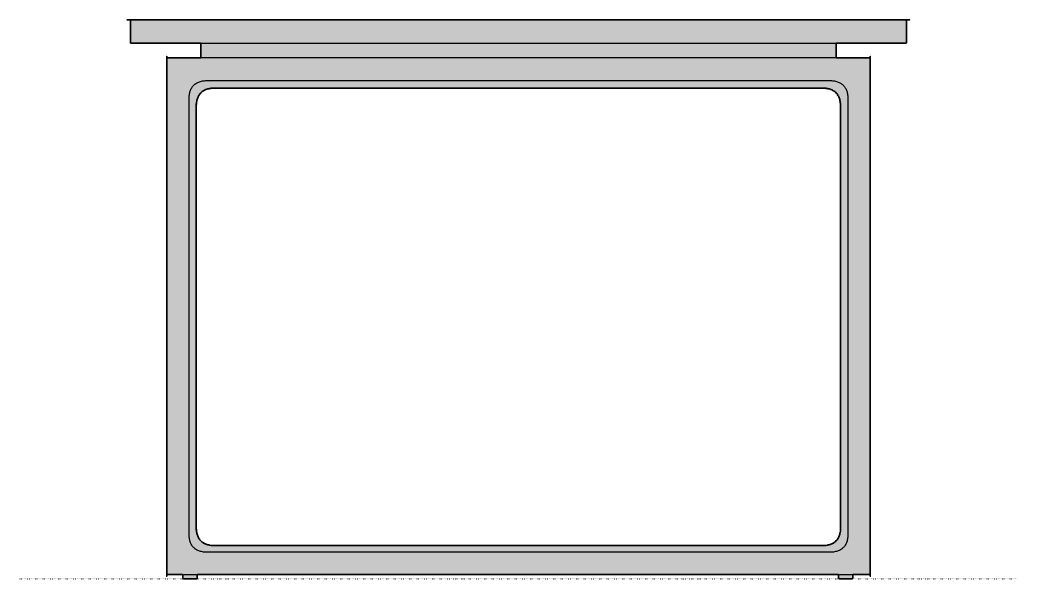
# Model space of a CAD drawing. Header units: millimetres. Extents: x -101 to 4303, y -1405 to 722.
# Drawn here: x 3016 to 4303, y 0 to 722 of the extents above; entities that cross this region are included whole.
import ezdxf

# ---------------------------------------------------------------- set-up
doc = ezdxf.new("R2010")
doc.units = ezdxf.units.MM
doc.linetypes.add('Dots', pattern=[1, 0, -1])
doc.layers.add('Blocks', color=7, linetype='Continuous')
doc.layers.add('Blocks$Fill', color=7, linetype='Continuous', true_color=0xffffff)
for name, color, linetype, lineweight, true_color in [('Blocks$Inner', 7, 'Continuous', 25, 0x007f00), ('Blocks$Outline', 7, 'Continuous', 35, 0xff3f3f), ('Groud', 7, 'Dots', 25, 0x243775)]:
    doc.layers.add(name, color=color, linetype=linetype, lineweight=lineweight, true_color=true_color)

# ---------------------------------------------------------------- blocks, each defined once
blk = doc.blocks.new('Essay Dining Table Side')
at = {"layer": 'Blocks$Fill'}
h = blk.add_hatch(color=256, dxfattribs=at)
h.paths.add_polyline_path([(1143.5, 691.5), (1143.6, 691.5), (1143.7, 691.5), (1143.7, 691.5), (1143.8, 691.5), (1143.8, 691.5), (1143.8, 691.5), (1143.9, 691.5), (1143.9, 691.5), (1143.9, 691.5), (1144, 691.5), (1144, 691.5), (1144, 691.5), (1144.1, 691.5), (1144.1, 691.5), (1144.1, 691.5), (1144.1, 691.6), (1144.2, 691.6), (1144.2, 691.6), (1144.2, 691.6), (1144.2, 691.6), (1144.3, 691.6), (1144.3, 691.6), (1144.3, 691.6), (1144.3, 691.7), (1144.4, 691.7), (1144.4, 691.7), (1144.4, 691.7), (1144.4, 691.7), (1144.4, 691.7), (1144.5, 691.8), (1144.5, 691.8), (1144.5, 691.8), (1144.5, 691.8), (1144.5, 691.8), (1144.5, 691.9), (1144.6, 691.9), (1144.6, 691.9), (1144.6, 691.9), (1144.6, 691.9), (1144.6, 692), (1144.6, 692), (1144.6, 692), (1144.7, 692.1), (1144.7, 692.1), (1144.7, 692.1), (1144.7, 692.1), (1144.7, 692.2), (1144.7, 692.2), (1144.7, 692.2), (1144.7, 692.2), (1144.7, 692.3), (1144.7, 692.3), (1144.7, 692.3), (1144.7, 692.4), (1144.7, 692.4), (1144.7, 692.4), (1144.8, 692.5), (1144.8, 692.5), (1144.8, 692.6), (1144.8, 692.7), (1144.8, 720.3), (1144.8, 720.4), (1144.8, 720.5), (1144.8, 720.5), (1144.7, 720.6), (1144.7, 720.6), (1144.7, 720.6), (1144.7, 720.7), (1144.7, 720.7), (1144.7, 720.7), (1144.7, 720.7), (1144.7, 720.8), (1144.7, 720.8), (1144.7, 720.8), (1144.7, 720.9), (1144.7, 720.9), (1144.7, 720.9), (1144.7, 720.9), (1144.6, 721), (1144.6, 721), (1144.6, 721), (1144.6, 721.1), (1144.6, 721.1), (1144.6, 721.1), (1144.6, 721.1), (1144.5, 721.1), (1144.5, 721.2), (1144.5, 721.2), (1144.5, 721.2), (1144.5, 721.2), (1144.5, 721.2), (1144.4, 721.3), (1144.4, 721.3), (1144.4, 721.3), (1144.4, 721.3), (1144.4, 721.3), (1144.3, 721.3), (1144.3, 721.4), (1144.3, 721.4), (1144.3, 721.4), (1144.2, 721.4), (1144.2, 721.4), (1144.2, 721.4), (1144.2, 721.4), (1144.1, 721.4), (1144.1, 721.5), (1144.1, 721.5), (1144.1, 721.5), (1144, 721.5), (1144, 721.5), (1144, 721.5), (1143.9, 721.5), (1143.9, 721.5), (1143.9, 721.5), (1143.8, 721.5), (1143.8, 721.5), (1143.8, 721.5), (1143.7, 721.5), (1143.7, 721.5), (1143.6, 721.5), (1143.5, 721.5), (143.8, 721.5), (143.8, 721.5), (143.7, 721.5), (143.6, 721.5), (143.6, 721.5), (143.6, 721.5), (143.5, 721.5), (143.5, 721.5), (143.5, 721.5), (143.4, 721.5), (143.4, 721.5), (143.4, 721.5), (143.4, 721.5), (143.3, 721.5), (143.3, 721.5), (143.3, 721.5), (143.2, 721.4), (143.2, 721.4), (143.2, 721.4), (143.2, 721.4), (143.1, 721.4), (143.1, 721.4), (143.1, 721.4), (143.1, 721.4), (143, 721.3), (143, 721.3), (143, 721.3), (143, 721.3), (143, 721.3), (142.9, 721.3), (142.9, 721.2), (142.9, 721.2), (142.9, 721.2), (142.9, 721.2), (142.8, 721.2), (142.8, 721.1), (142.8, 721.1), (142.8, 721.1), (142.8, 721.1), (142.8, 721.1), (142.8, 721), (142.7, 721), (142.7, 721), (142.7, 720.9), (142.7, 720.9), (142.7, 720.9), (142.7, 720.9), (142.7, 720.8), (142.7, 720.8), (142.7, 720.8), (142.7, 720.7), (142.7, 720.7), (142.6, 720.7), (142.6, 720.7), (142.6, 720.6), (142.6, 720.6), (142.6, 720.6), (142.6, 720.5), (142.6, 720.5), (142.6, 720.4), (142.6, 720.3), (142.6, 692.7), (142.6, 692.6), (142.6, 692.5), (142.6, 692.5), (142.6, 692.4), (142.6, 692.4), (142.6, 692.4), (142.6, 692.3), (142.6, 692.3), (142.7, 692.3), (142.7, 692.2), (142.7, 692.2), (142.7, 692.2), (142.7, 692.2), (142.7, 692.1), (142.7, 692.1), (142.7, 692.1), (142.7, 692.1), (142.7, 692), (142.7, 692), (142.8, 692), (142.8, 691.9), (142.8, 691.9), (142.8, 691.9), (142.8, 691.9), (142.8, 691.9), (142.8, 691.8), (142.9, 691.8), (142.9, 691.8), (142.9, 691.8), (142.9, 691.8), (142.9, 691.7), (143, 691.7), (143, 691.7), (143, 691.7), (143, 691.7), (143, 691.7), (143.1, 691.6), (143.1, 691.6), (143.1, 691.6), (143.1, 691.6), (143.2, 691.6), (143.2, 691.6), (143.2, 691.6), (143.2, 691.6), (143.3, 691.5), (143.3, 691.5), (143.3, 691.5), (143.4, 691.5), (143.4, 691.5), (143.4, 691.5), (143.4, 691.5), (143.5, 691.5), (143.5, 691.5), (143.5, 691.5), (143.6, 691.5), (143.6, 691.5), (143.6, 691.5), (143.7, 691.5), (143.8, 691.5), (143.8, 691.5), (233.6, 691.5), (233.6, 672.5), (190.8, 672.5), (190.7, 672.5), (190.6, 672.5), (190.6, 672.5), (190.6, 672.5), (190.5, 672.5), (190.5, 672.5), (190.5, 672.5), (190.4, 672.5), (190.4, 672.5), (190.4, 672.5), (190.3, 672.5), (190.3, 672.5), (190.3, 672.5), (190.2, 672.4), (190.2, 672.4), (190.2, 672.4), (190.2, 672.4), (190.1, 672.4), (190.1, 672.4), (190.1, 672.4), (190.1, 672.4), (190, 672.4), (190, 672.3), (190, 672.3), (190, 672.3), (189.9, 672.3), (189.9, 672.3), (189.9, 672.3), (189.9, 672.2), (189.9, 672.2), (189.8, 672.2), (189.8, 672.2), (189.8, 672.2), (189.8, 672.1), (189.8, 672.1), (189.8, 672.1), (189.7, 672.1), (189.7, 672.1), (189.7, 672), (189.7, 672), (189.7, 672), (189.7, 672), (189.7, 671.9), (189.7, 671.9), (189.6, 671.9), (189.6, 671.8), (189.6, 671.8), (189.6, 671.8), (189.6, 671.8), (189.6, 671.7), (189.6, 671.7), (189.6, 671.7), (189.6, 671.6), (189.6, 671.6), (189.6, 671.6), (189.6, 671.5), (189.6, 671.5), (189.6, 671.5), (189.6, 671.4), (189.6, 671.3), (189.6, 6.5), (189.6, 6.4), (189.6, 6.4), (189.6, 6.3), (189.6, 6.3), (189.6, 6.3), (189.6, 6.2), (189.6, 6.2), (189.6, 6.2), (189.6, 6.1), (189.6, 6.1), (189.6, 6.1), (189.6, 6), (189.6, 6), (189.6, 6), (189.6, 5.9), (189.7, 5.9), (189.7, 5.9), (189.7, 5.9), (189.7, 5.8), (189.7, 5.8), (189.7, 5.8), (189.7, 5.8), (189.7, 5.7), (189.8, 5.7), (189.8, 5.7), (189.8, 5.7), (189.8, 5.7), (189.8, 5.6), (189.8, 5.6), (189.9, 5.6), (189.9, 5.6), (189.9, 5.6), (189.9, 5.5), (189.9, 5.5), (190, 5.5), (190, 5.5), (190, 5.5), (190, 5.5), (190.1, 5.5), (190.1, 5.4), (190.1, 5.4), (190.1, 5.4), (190.2, 5.4), (190.2, 5.4), (190.2, 5.4), (190.2, 5.4), (190.3, 5.4), (190.3, 5.4), (190.3, 5.3), (190.4, 5.3), (190.4, 5.3), (190.4, 5.3), (190.5, 5.3), (190.5, 5.3), (190.5, 5.3), (190.6, 5.3), (190.6, 5.3), (190.6, 5.3), (190.7, 5.3), (190.8, 5.3), (210.4, 5.3), (210.4, 1.2), (210.4, 1.1), (210.4, 1.1), (210.4, 1), (210.4, 1), (210.4, 1), (210.4, 0.9), (210.4, 0.9), (210.4, 0.9), (210.4, 0.8), (210.4, 0.8), (210.4, 0.8), (210.4, 0.7), (210.4, 0.7), (210.4, 0.7), (210.4, 0.6), (210.5, 0.6), (210.5, 0.6), (210.5, 0.6), (210.5, 0.5), (210.5, 0.5), (210.5, 0.5), (210.5, 0.5), (210.5, 0.4), (210.6, 0.4), (210.6, 0.4), (210.6, 0.4), (210.6, 0.4), (210.6, 0.3), (210.6, 0.3), (210.7, 0.3), (210.7, 0.3), (210.7, 0.3), (210.7, 0.2), (210.7, 0.2), (210.8, 0.2), (210.8, 0.2), (210.8, 0.2), (210.8, 0.2), (210.9, 0.2), (210.9, 0.1), (210.9, 0.1), (210.9, 0.1), (211, 0.1), (211, 0.1), (211, 0.1), (211, 0.1), (211.1, 0.1), (211.1, 0.1), (211.1, 0), (211.2, 0), (211.2, 0), (211.2, 0), (211.3, 0), (211.3, 0), (211.3, 0), (211.4, 0), (211.4, 0), (211.4, 0), (211.5, 0), (211.6, 0), (227.8, 0), (227.9, 0), (228, 0), (228, 0), (228, 0), (228.1, 0), (228.1, 0), (228.1, 0), (228.2, 0), (228.2, 0), (228.2, 0), (228.3, 0), (228.3, 0.1), (228.3, 0.1), (228.4, 0.1), (228.4, 0.1), (228.4, 0.1), (228.4, 0.1), (228.5, 0.1), (228.5, 0.1), (228.5, 0.1), (228.5, 0.2), (228.6, 0.2), (228.6, 0.2), (228.6, 0.2), (228.6, 0.2), (228.7, 0.2), (228.7, 0.2), (228.7, 0.3), (228.7, 0.3), (228.7, 0.3), (228.8, 0.3), (228.8, 0.3), (228.8, 0.4), (228.8, 0.4), (228.8, 0.4), (228.8, 0.4), (228.9, 0.4), (228.9, 0.5), (228.9, 0.5), (228.9, 0.5), (228.9, 0.5), (228.9, 0.6), (228.9, 0.6), (228.9, 0.6), (229, 0.6), (229, 0.7), (229, 0.7), (229, 0.7), (229, 0.8), (229, 0.8), (229, 0.8), (229, 0.9), (229, 0.9), (229, 0.9), (229, 1), (229, 1), (229, 1), (229, 1.1), (229, 1.1), (229, 1.2), (229, 5.3), (1056.7, 5.3), (1056.7, 1.2), (1056.7, 1.1), (1056.7, 1.1), (1056.7, 1), (1056.8, 1), (1056.8, 1), (1056.8, 0.9), (1056.8, 0.9), (1056.8, 0.9), (1056.8, 0.8), (1056.8, 0.8), (1056.8, 0.8), (1056.8, 0.7), (1056.8, 0.7), (1056.8, 0.7), (1056.8, 0.6), (1056.8, 0.6), (1056.8, 0.6), (1056.9, 0.6), (1056.9, 0.5), (1056.9, 0.5), (1056.9, 0.5), (1056.9, 0.5), (1056.9, 0.4), (1056.9, 0.4), (1057, 0.4), (1057, 0.4), (1057, 0.4), (1057, 0.3), (1057, 0.3), (1057, 0.3), (1057.1, 0.3), (1057.1, 0.3), (1057.1, 0.2), (1057.1, 0.2), (1057.1, 0.2), (1057.2, 0.2), (1057.2, 0.2), (1057.2, 0.2), (1057.2, 0.2), (1057.3, 0.1), (1057.3, 0.1), (1057.3, 0.1), (1057.3, 0.1), (1057.4, 0.1), (1057.4, 0.1), (1057.4, 0.1), (1057.5, 0.1), (1057.5, 0.1), (1057.5, 0), (1057.5, 0), (1057.6, 0), (1057.6, 0), (1057.6, 0), (1057.7, 0), (1057.7, 0), (1057.7, 0), (1057.8, 0), (1057.8, 0), (1057.9, 0), (1058, 0), (1074.2, 0), (1074.3, 0), (1074.4, 0), (1074.4, 0), (1074.4, 0), (1074.5, 0), (1074.5, 0), (1074.5, 0), (1074.6, 0), (1074.6, 0), (1074.6, 0), (1074.6, 0), (1074.7, 0.1), (1074.7, 0.1), (1074.7, 0.1), (1074.8, 0.1), (1074.8, 0.1), (1074.8, 0.1), (1074.8, 0.1), (1074.9, 0.1), (1074.9, 0.1), (1074.9, 0.2), (1074.9, 0.2), (1075, 0.2), (1075, 0.2), (1075, 0.2), (1075, 0.2), (1075.1, 0.2), (1075.1, 0.3), (1075.1, 0.3), (1075.1, 0.3), (1075.1, 0.3), (1075.2, 0.3), (1075.2, 0.4), (1075.2, 0.4), (1075.2, 0.4), (1075.2, 0.4), (1075.2, 0.4), (1075.2, 0.5), (1075.3, 0.5), (1075.3, 0.5), (1075.3, 0.5), (1075.3, 0.6), (1075.3, 0.6), (1075.3, 0.6), (1075.3, 0.6), (1075.3, 0.7), (1075.4, 0.7), (1075.4, 0.7), (1075.4, 0.8), (1075.4, 0.8), (1075.4, 0.8), (1075.4, 0.9), (1075.4, 0.9), (1075.4, 0.9), (1075.4, 1), (1075.4, 1), (1075.4, 1), (1075.4, 1.1), (1075.4, 1.1), (1075.4, 1.2), (1075.4, 5.3), (1096.6, 5.3), (1096.7, 5.3), (1096.8, 5.3), (1096.8, 5.3), (1096.8, 5.3), (1096.9, 5.3), (1096.9, 5.3), (1096.9, 5.3), (1097, 5.3), (1097, 5.3), (1097, 5.3), (1097.1, 5.3), (1097.1, 5.4), (1097.1, 5.4), (1097.1, 5.4), (1097.2, 5.4), (1097.2, 5.4), (1097.2, 5.4), (1097.2, 5.4), (1097.3, 5.4), (1097.3, 5.4), (1097.3, 5.5), (1097.3, 5.5), (1097.4, 5.5), (1097.4, 5.5), (1097.4, 5.5), (1097.4, 5.5), (1097.5, 5.5), (1097.5, 5.6), (1097.5, 5.6), (1097.5, 5.6), (1097.5, 5.6), (1097.6, 5.6), (1097.6, 5.7), (1097.6, 5.7), (1097.6, 5.7), (1097.6, 5.7), (1097.6, 5.7), (1097.6, 5.8), (1097.7, 5.8), (1097.7, 5.8), (1097.7, 5.8), (1097.7, 5.9), (1097.7, 5.9), (1097.7, 5.9), (1097.7, 5.9), (1097.7, 6), (1097.8, 6), (1097.8, 6), (1097.8, 6.1), (1097.8, 6.1), (1097.8, 6.1), (1097.8, 6.2), (1097.8, 6.2), (1097.8, 6.2), (1097.8, 6.3), (1097.8, 6.3), (1097.8, 6.3), (1097.8, 6.4), (1097.8, 6.4), (1097.8, 6.5), (1097.8, 671.3), (1097.8, 671.4), (1097.8, 671.5), (1097.8, 671.5), (1097.8, 671.5), (1097.8, 671.6), (1097.8, 671.6), (1097.8, 671.6), (1097.8, 671.7), (1097.8, 671.7), (1097.8, 671.7), (1097.8, 671.8), (1097.8, 671.8), (1097.8, 671.8), (1097.7, 671.8), (1097.7, 671.9), (1097.7, 671.9), (1097.7, 671.9), (1097.7, 672), (1097.7, 672), (1097.7, 672), (1097.7, 672), (1097.6, 672.1), (1097.6, 672.1), (1097.6, 672.1), (1097.6, 672.1), (1097.6, 672.1), (1097.6, 672.2), (1097.6, 672.2), (1097.5, 672.2), (1097.5, 672.2), (1097.5, 672.2), (1097.5, 672.3), (1097.5, 672.3), (1097.4, 672.3), (1097.4, 672.3), (1097.4, 672.3), (1097.4, 672.3), (1097.3, 672.4), (1097.3, 672.4), (1097.3, 672.4), (1097.3, 672.4), (1097.2, 672.4), (1097.2, 672.4), (1097.2, 672.4), (1097.2, 672.4), (1097.1, 672.4), (1097.1, 672.5), (1097.1, 672.5), (1097.1, 672.5), (1097, 672.5), (1097, 672.5), (1097, 672.5), (1096.9, 672.5), (1096.9, 672.5), (1096.9, 672.5), (1096.8, 672.5), (1096.8, 672.5), (1096.8, 672.5), (1096.7, 672.5), (1096.6, 672.5), (1053.8, 672.5), (1053.8, 691.5)], flags=0)
h.paths.add_polyline_path([(1059.6, 609.5), (1059.6, 66.8), (1059.6, 65.3), (1059.5, 63.9), (1059.5, 63.2), (1059.4, 62.5), (1059.3, 61.8), (1059.3, 61.2), (1059.2, 60.5), (1059, 59.9), (1058.9, 59.2), (1058.8, 58.6), (1058.6, 58), (1058.5, 57.4), (1058.3, 56.8), (1058.1, 56.3), (1057.9, 55.7), (1057.7, 55.2), (1057.5, 54.6), (1057.3, 54.1), (1057, 53.6), (1056.8, 53.1), (1056.5, 52.6), (1056.2, 52.1), (1055.9, 51.7), (1055.6, 51.2), (1055.3, 50.8), (1055, 50.4), (1054.7, 49.9), (1054.3, 49.5), (1054, 49.1), (1053.6, 48.8), (1053.2, 48.4), (1052.8, 48), (1052.4, 47.7), (1052, 47.3), (1051.5, 47), (1051.1, 46.7), (1050.6, 46.4), (1050.2, 46.1), (1049.7, 45.8), (1049.2, 45.6), (1048.7, 45.3), (1048.2, 45.1), (1047.7, 44.9), (1047.1, 44.6), (1046.6, 44.4), (1046, 44.2), (1045.4, 44.1), (1044.8, 43.9), (1044.3, 43.7), (1043.6, 43.6), (1043, 43.4), (1042.4, 43.3), (1041.7, 43.2), (1041.1, 43.1), (1040.4, 43), (1039.7, 42.9), (1039, 42.9), (1038.3, 42.8), (1036.9, 42.8), (1035.4, 42.7), (252, 42.7), (250.5, 42.8), (249, 42.8), (248.3, 42.9), (247.6, 42.9), (247, 43), (246.3, 43.1), (245.6, 43.2), (245, 43.3), (244.4, 43.4), (243.7, 43.6), (243.1, 43.7), (242.5, 43.9), (241.9, 44.1), (241.4, 44.2), (240.8, 44.4), (240.3, 44.6), (239.7, 44.9), (239.2, 45.1), (238.7, 45.3), (238.2, 45.6), (237.7, 45.8), (237.2, 46.1), (236.7, 46.4), (236.3, 46.7), (235.8, 47), (235.4, 47.3), (235, 47.7), (234.6, 48), (234.2, 48.4), (233.8, 48.8), (233.4, 49.1), (233.1, 49.5), (232.7, 49.9), (232.4, 50.4), (232.1, 50.8), (231.7, 51.2), (231.4, 51.7), (231.1, 52.1), (230.9, 52.6), (230.6, 53.1), (230.3, 53.6), (230.1, 54.1), (229.9, 54.6), (229.7, 55.2), (229.4, 55.7), (229.3, 56.3), (229.1, 56.8), (228.9, 57.4), (228.7, 58), (228.6, 58.6), (228.5, 59.2), (228.3, 59.9), (228.2, 60.5), (228.1, 61.2), (228, 61.8), (228, 62.5), (227.9, 63.2), (227.8, 63.9), (227.8, 65.3), (227.7, 66.8), (227.7, 609.5), (227.8, 611), (227.8, 612.4), (227.9, 613.1), (228, 613.8), (228, 614.5), (228.1, 615.1), (228.2, 615.8), (228.3, 616.4), (228.5, 617.1), (228.6, 617.7), (228.7, 618.3), (228.9, 618.9), (229.1, 619.5), (229.3, 620), (229.4, 620.6), (229.7, 621.1), (229.9, 621.7), (230.1, 622.2), (230.3, 622.7), (230.6, 623.2), (230.9, 623.7), (231.1, 624.2), (231.4, 624.6), (231.7, 625.1), (232.1, 625.5), (232.4, 625.9), (232.7, 626.4), (233.1, 626.8), (233.4, 627.2), (233.8, 627.5), (234.2, 627.9), (234.6, 628.3), (235, 628.6), (235.4, 629), (235.8, 629.3), (236.3, 629.6), (236.7, 629.9), (237.2, 630.2), (237.7, 630.5), (238.2, 630.7), (238.7, 631), (239.2, 631.2), (239.7, 631.4), (240.3, 631.7), (240.8, 631.9), (241.4, 632.1), (241.9, 632.2), (242.5, 632.4), (243.1, 632.6), (243.7, 632.7), (244.4, 632.8), (245, 633), (245.6, 633.1), (246.3, 633.2), (247, 633.3), (247.6, 633.3), (248.3, 633.4), (249, 633.5), (250.5, 633.5), (252, 633.6), (1035.4, 633.6), (1036.9, 633.5), (1038.3, 633.5), (1039, 633.4), (1039.7, 633.3), (1040.4, 633.3), (1041.1, 633.2), (1041.7, 633.1), (1042.4, 633), (1043, 632.8), (1043.6, 632.7), (1044.3, 632.6), (1044.8, 632.4), (1045.4, 632.2), (1046, 632.1), (1046.6, 631.9), (1047.1, 631.7), (1047.7, 631.4), (1048.2, 631.2), (1048.7, 631), (1049.2, 630.7), (1049.7, 630.5), (1050.2, 630.2), (1050.6, 629.9), (1051.1, 629.6), (1051.5, 629.3), (1052, 629), (1052.4, 628.6), (1052.8, 628.3), (1053.2, 627.9), (1053.6, 627.5), (1054, 627.2), (1054.3, 626.8), (1054.7, 626.4), (1055, 625.9), (1055.3, 625.5), (1055.6, 625.1), (1055.9, 624.6), (1056.2, 624.2), (1056.5, 623.7), (1056.8, 623.2), (1057, 622.7), (1057.3, 622.2), (1057.5, 621.7), (1057.7, 621.1), (1057.9, 620.6), (1058.1, 620), (1058.3, 619.5), (1058.5, 618.9), (1058.6, 618.3), (1058.8, 617.7), (1058.9, 617.1), (1059, 616.4), (1059.2, 615.8), (1059.3, 615.1), (1059.3, 614.5), (1059.4, 613.8), (1059.5, 613.1), (1059.5, 612.4), (1059.6, 611)], flags=0)
at = {"layer": 'Blocks$Inner'}
for p, q in [((1143.5, 721.5), (143.8, 721.5)), ((142.6, 720.3), (142.6, 692.7)), ((1144.8, 692.7), (1144.8, 720.3)), ((233.6, 691.5), (233.6, 672.5)), ((1053.8, 672.5), (1053.8, 691.5)), ((189.6, 671.3), (189.6, 6.5)), ((1097.8, 6.5), (1097.8, 671.3)), ((242.6, 643.3), (1044.8, 643.3)), ((252, 633.6), (1035.4, 633.6)), ((218.4, 58.1), (218.4, 619.2)), ((1069, 619.2), (1069, 58.1)), ((227.7, 66.8), (227.7, 609.5)), ((1059.6, 609.5), (1059.6, 66.8)), ((1035.4, 42.7), (252, 42.7)), ((1044.8, 34.1), (242.6, 34.1)), ((210.4, 5.3), (210.4, 1.2)), ((211.6, 0), (227.8, 0)), ((229, 1.2), (229, 5.3)), ((1056.7, 5.3), (1056.7, 1.2)), ((1058, 0), (1074.2, 0)), ((1075.4, 1.2), (1075.4, 5.3))]:
    blk.add_line(p, q, dxfattribs=at)
for points in [[(143.8, 691.5), (233.6, 691.5), (1053.8, 691.5), (1143.5, 691.5)], [(1096.6, 672.5), (1053.8, 672.5), (233.6, 672.5), (190.7, 672.5)], [(190.8, 5.3), (210.4, 5.3), (229, 5.3), (1056.7, 5.3), (1075.4, 5.3), (1096.6, 5.3)]]:
    blk.add_lwpolyline(points, dxfattribs=at)
for points in [[(143.8, 721.5), (142.6, 721.5), (142.6, 720.3)], [(1144.8, 720.3), (1144.8, 721.5), (1143.5, 721.5)], [(142.6, 692.7), (142.6, 691.5), (143.8, 691.5)], [(1143.5, 691.5), (1144.8, 691.5), (1144.8, 692.7)], [(190.8, 672.5), (189.6, 672.5), (189.6, 671.3)], [(1097.8, 671.3), (1097.8, 672.5), (1096.6, 672.5)], [(218.4, 619.2), (218.4, 643.3), (242.6, 643.3)], [(227.7, 609.5), (227.7, 633.6), (252, 633.6)], [(1035.4, 633.6), (1059.6, 633.6), (1059.6, 609.5)], [(1044.8, 643.3), (1069, 643.3), (1069, 619.2)], [(252, 42.7), (227.7, 42.7), (227.7, 66.8)], [(1059.6, 66.8), (1059.6, 42.7), (1035.4, 42.7)], [(242.6, 34.1), (218.4, 34.1), (218.4, 58.1)], [(1069, 58.1), (1069, 34.1), (1044.8, 34.1)], [(189.6, 6.5), (189.6, 5.3), (190.8, 5.3)], [(210.4, 1.2), (210.4, 0), (211.6, 0)], [(227.8, 0), (229, 0), (229, 1.2)], [(1056.7, 1.2), (1056.7, 0), (1058, 0)], [(1074.2, 0), (1075.4, 0), (1075.4, 1.2)], [(1096.6, 5.3), (1097.8, 5.3), (1097.8, 6.5)]]:
    blk.add_open_spline(points, degree=2, dxfattribs=at)
at = {"layer": 'Blocks$Outline'}
for points in [[(233.6, 691.5), (233.6, 672.5)], [(1053.8, 672.5), (1053.8, 691.5)]]:
    blk.add_lwpolyline(points, dxfattribs=at)
for points, knots in [([(1143.5, 691.5), (1144.8, 691.5), (1144.8, 692.7), (1144.8, 706.5), (1144.8, 720.3), (1144.8, 721.5), (1143.5, 721.5), (643.7, 721.5), (143.8, 721.5), (142.6, 721.5), (142.6, 720.3), (142.6, 706.5), (142.6, 692.7), (142.6, 691.5), (143.8, 691.5), (188.7, 691.5), (233.6, 691.5)], [180.590332, 180.590332, 180.590332, 183.004883, 183.004883, 210.687012, 210.687012, 213.101562, 213.101562, 1212.824707, 1212.824707, 1215.239258, 1215.239258, 1242.921387, 1242.921387, 1245.335938, 1245.335938, 1335.130859, 1335.130859, 1335.130859]), ([(190.8, 672.5), (189.6, 672.5), (189.6, 671.3), (189.6, 338.9), (189.6, 6.5), (189.6, 5.3), (190.8, 5.3), (200.6, 5.3), (210.4, 5.3)], [0, 0, 0, 2.414551, 2.414551, 667.540724, 667.540724, 669.954299, 669.954299, 689.54756, 689.54756, 689.54756]), ([(1075.4, 5.3), (1086, 5.3), (1096.6, 5.3), (1097.8, 5.3), (1097.8, 6.5), (1097.8, 338.9), (1097.8, 671.3), (1097.8, 672.5), (1096.6, 672.5), (1075.2, 672.5), (1053.8, 672.5)], [1519.249221, 1519.249221, 1519.249221, 1540.438185, 1540.438185, 1542.85176, 1542.85176, 2207.672316, 2207.672316, 2210.086867, 2210.086867, 2252.941359, 2252.941359, 2252.941359]), ([(1059.6, 609.5), (1059.6, 338.1), (1059.6, 66.8), (1059.6, 42.7), (1035.4, 42.7), (643.7, 42.7), (252, 42.7), (227.7, 42.7), (227.7, 66.8), (227.7, 338.1), (227.7, 609.5), (227.7, 633.6), (252, 633.6), (643.7, 633.6), (1035.4, 633.6), (1059.6, 633.6), (1059.6, 609.5)], [880.014648, 880.014648, 880.014648, 1422.716309, 1422.716309, 1471.003418, 1471.003418, 2254.443848, 2254.443848, 2302.730957, 2302.730957, 2845.432617, 2845.432617, 2893.719727, 2893.719727, 3677.160156, 3677.160156, 3725.447266, 3725.447266, 3725.447266]), ([(210.4, 5.3), (210.4, 3.2), (210.4, 1.2), (210.4, 0), (211.6, 0), (219.7, 0), (227.8, 0), (229, 0), (229, 1.2), (229, 3.2), (229, 5.3)], [20.044427, 20.044427, 20.044427, 24.138177, 24.138177, 26.553705, 26.553705, 42.808587, 42.808587, 45.224115, 45.224115, 49.317865, 49.317865, 49.317865]), ([(1056.7, 5.3), (1056.7, 3.2), (1056.7, 1.2), (1056.7, 0), (1058, 0), (1066.1, 0), (1074.2, 0), (1075.4, 0), (1075.4, 1.2), (1075.4, 3.2), (1075.4, 5.3)], [831.929817, 831.929817, 831.929817, 836.023567, 836.023567, 838.439094, 838.439094, 854.692512, 854.692512, 857.108039, 857.108039, 861.201789, 861.201789, 861.201789])]:
    blk.add_open_spline(points, degree=2, knots=knots, dxfattribs=at)
for points in [[(1053.8, 691.5), (1098.7, 691.5), (1143.5, 691.5)], [(233.6, 672.5), (212.2, 672.5), (190.8, 672.5)], [(229, 5.3), (642.9, 5.3), (1056.7, 5.3)]]:
    blk.add_open_spline(points, degree=2, dxfattribs=at)

msp = doc.modelspace()

# ---------------------------------------------------------------- linework, layer by layer
at = {"layer": 'Groud'}
msp.add_lwpolyline([(3016.1, 0), (4303.5, 0)], dxfattribs=at)

# ---------------------------------------------------------------- block references
at = {"layer": 'Blocks'}
msp.add_blockref('Essay Dining Table Side', (3016.1, 0), dxfattribs=at)

doc.saveas('drawing.dxf')
